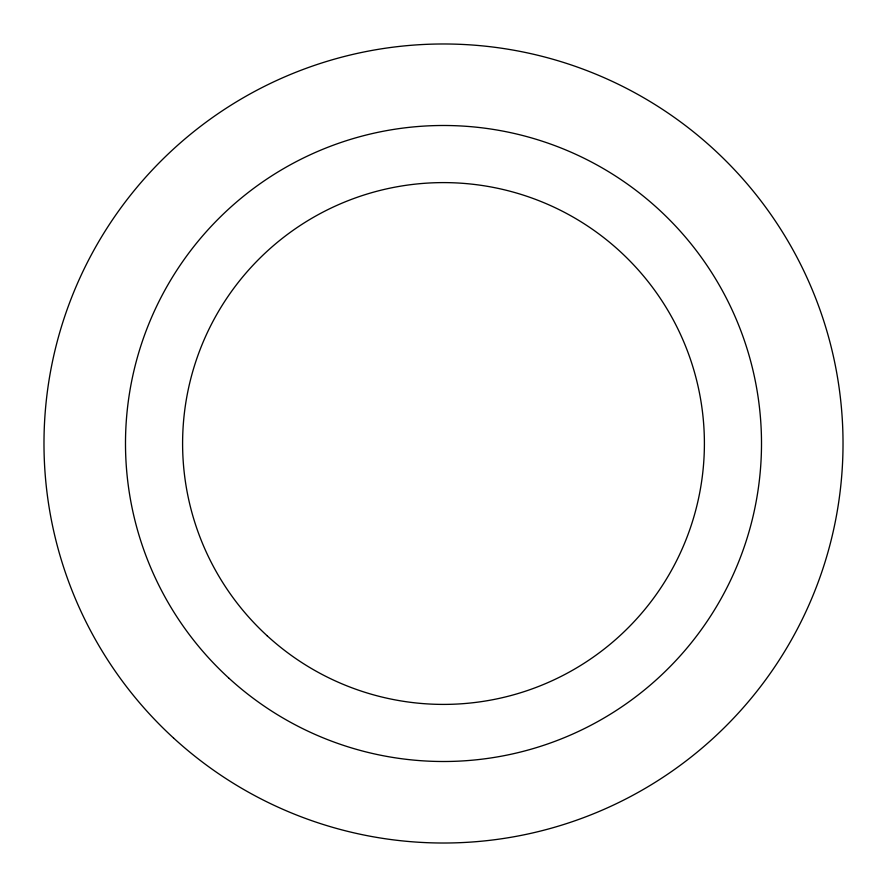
<?xml version="1.0" encoding="UTF-8"?>
<svg xmlns="http://www.w3.org/2000/svg" width="887" height="887" viewBox="0 0 887 887"><rect width="100%" height="100%" fill="white"/><g stroke="black" fill="none" stroke-linecap="round" stroke-linejoin="round"><path stroke-width="1.33" d="M173.53 738.006A399.527 399.527 0 0 0 833.536 530.049A399.527 399.527 0 0 0 323.433 62.445A399.527 399.527 0 0 0 173.53 738.006M228.613 677.912A318.001 318.001 0 0 0 753.95 512.387A318.001 318.001 0 0 0 347.937 140.19A318.001 318.001 0 0 0 228.613 677.912M267.198 635.824A260.9 260.9 0 0 0 698.202 500.024A260.9 260.9 0 0 0 365.1 194.663A260.9 260.9 0 0 0 267.198 635.824"/></g></svg>
